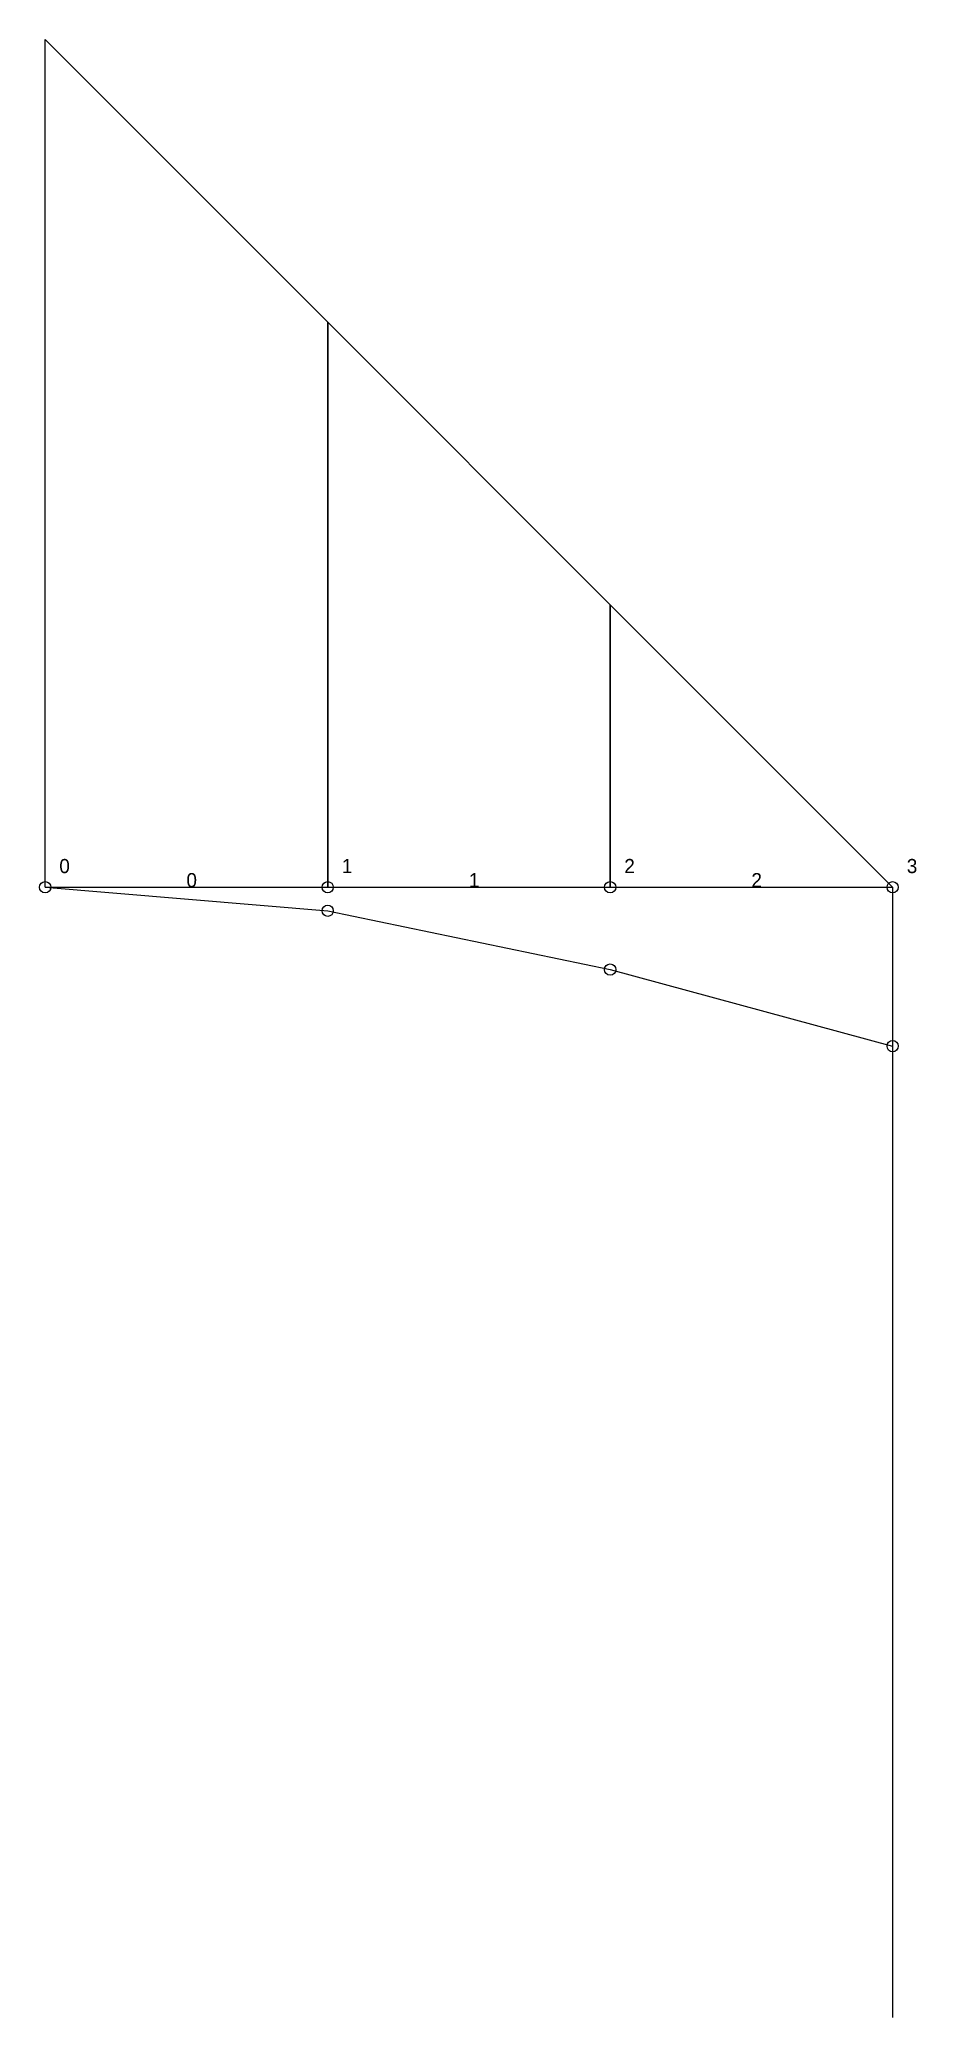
# Model space of a CAD drawing. Header units: metres. Extents: x -0.01 to 0.77, y -1 to 0.75.
import ezdxf

# ---------------------------------------------------------------- set-up
doc = ezdxf.new("R2010")
doc.units = ezdxf.units.M

msp = doc.modelspace()

# ---------------------------------------------------------------- linework, layer by layer
at = {"layer": 'BMD', "color": 4}
for p, q in [((0, 0), (0, 0.75)), ((0, 0.75), (0.25, 0.5)), ((0.25, 0.5), (0.25, 0)), ((0.25, 0), (0.25, 0.5)), ((0.25, 0.5), (0.5, 0.25)), ((0.5, 0.25), (0.5, 0)), ((0.5, 0), (0.5, 0.25)), ((0.5, 0.25), (0.75, 0)), ((0.75, 0), (0.75, 0))]:
    msp.add_line(p, q, dxfattribs=at)
at = {"layer": 'Deflected', "color": 1}
for p, q in [((0, 0), (0.25, -0.0208)), ((0.25, -0.0208), (0.5, -0.0729)), ((0.5, -0.0729), (0.75, -0.1406))]:
    msp.add_line(p, q, dxfattribs=at)
for centre in [(0, 0), (0.25, -0.0208), (0.5, -0.0729), (0.75, -0.1406)]:
    msp.add_circle(centre, 0.005, dxfattribs=at)
at = {"layer": 'Information', "color": 1}
msp.add_line((0.75, 0), (0.75, -1), dxfattribs=at)
at = {"layer": 'Undeflected', "color": 0}
for p, q in [((0, 0), (0.25, 0)), ((0.25, 0), (0.5, 0)), ((0.5, 0), (0.75, 0))]:
    msp.add_line(p, q, dxfattribs=at)
for centre in [(0, 0), (0.25, 0), (0.5, 0), (0.75, 0)]:
    msp.add_circle(centre, 0.005, dxfattribs=at)

# ---------------------------------------------------------------- texts
at = {"layer": 'Information', "color": 5}
for s, p in [('0', (0.0125, 0.0125)), ('1', (0.2625, 0.0125)), ('2', (0.5125, 0.0125)), ('3', (0.7625, 0.0125))]:
    msp.add_text(s, height=0.0125, dxfattribs=at).set_placement(p)
at = {"layer": 'Information', "color": 0}
for s, p in [('0', (0.125, 0)), ('1', (0.375, 0)), ('2', (0.625, 0))]:
    msp.add_text(s, height=0.0125, dxfattribs=at).set_placement(p)

doc.saveas('drawing.dxf')
